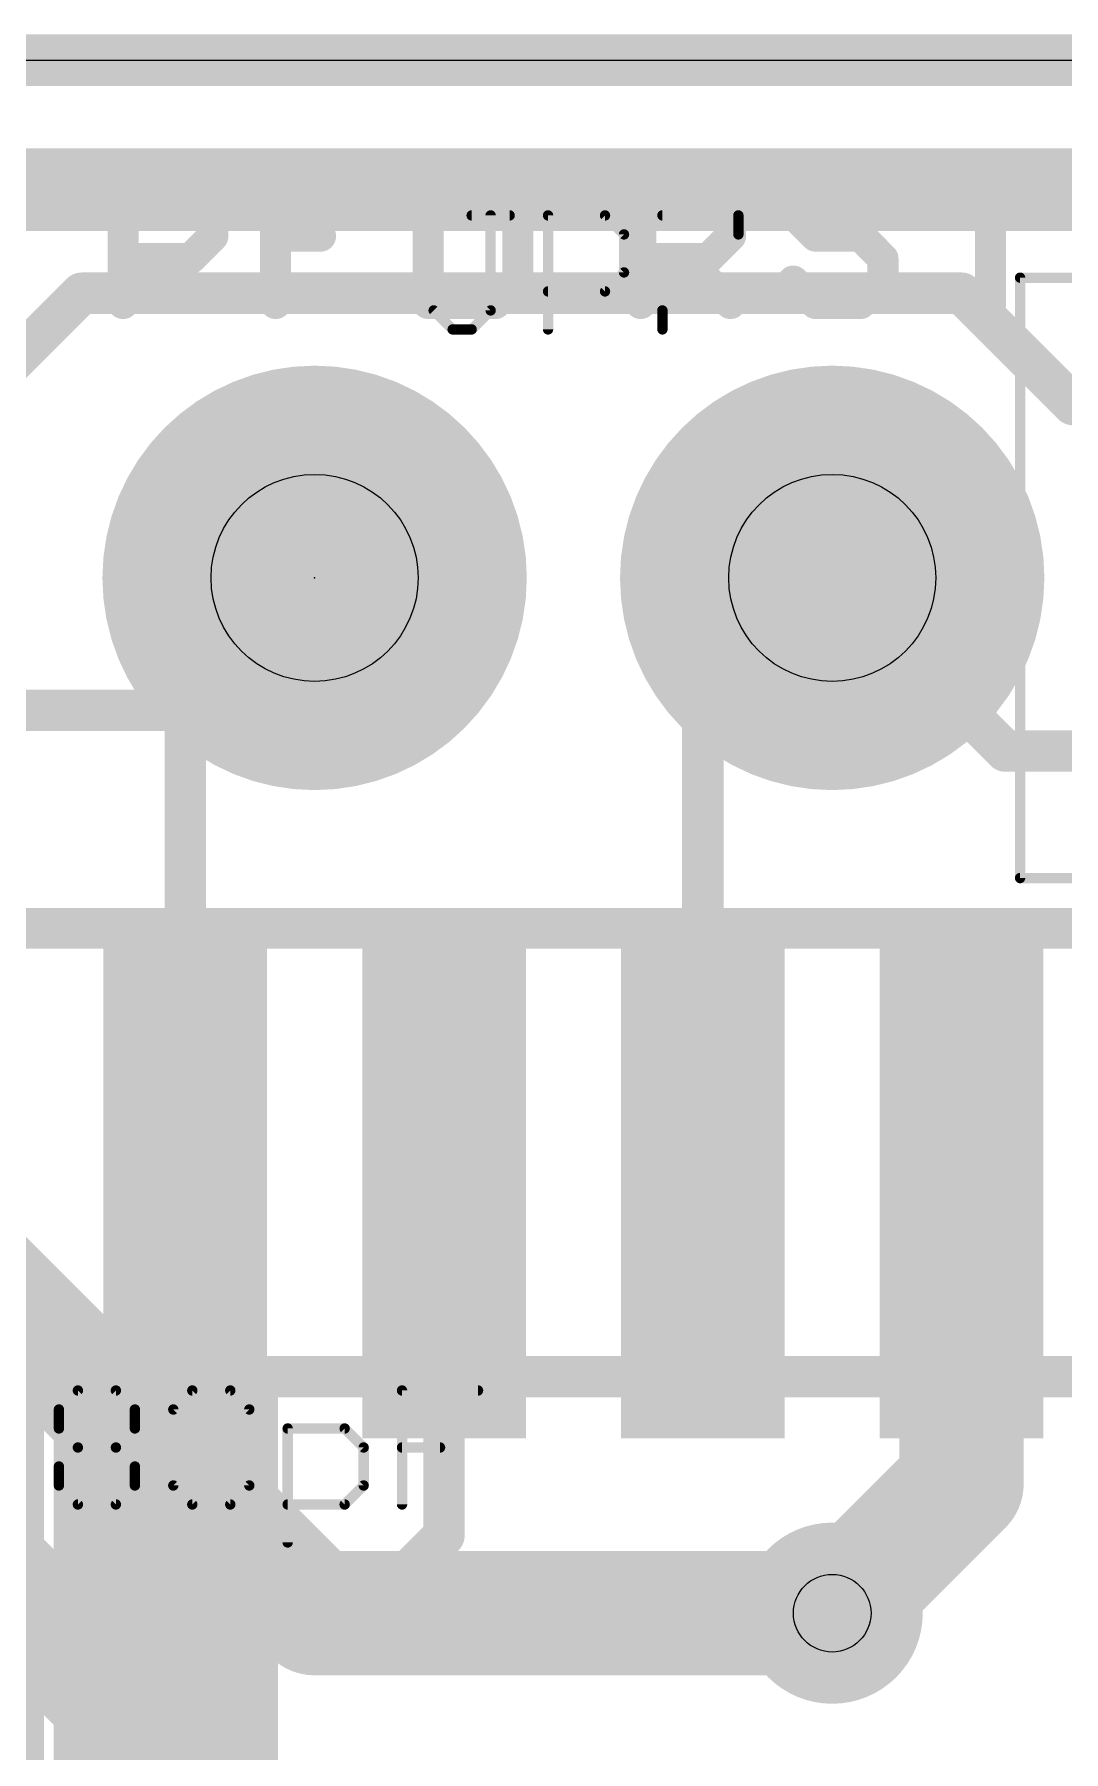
# Model space of a CAD drawing. Extents: x -25 to 82, y -12 to 21.
# Drawn here: x 18.94 to 24, y 12.02 to 20.45 of the extents above; entities that cross this region are included whole.
import ezdxf

# ---------------------------------------------------------------- set-up
doc = ezdxf.new("R2010")
doc.units = 0
for name, color, linetype in [('1', 12, 'CONTINUOUS'), ('16', 132, 'CONTINUOUS'), ('17', 110, 'CONTINUOUS'), ('18', 110, 'CONTINUOUS'), ('20', 53, 'CONTINUOUS'), ('21', 53, 'CONTINUOUS'), ('23', 53, 'CONTINUOUS'), ('25', 253, 'CONTINUOUS'), ('27', 253, 'CONTINUOUS'), ('29', 253, 'CONTINUOUS'), ('30', 253, 'CONTINUOUS'), ('31', 253, 'CONTINUOUS'), ('39', 12, 'CONTINUOUS'), ('44', 253, 'CONTINUOUS'), ('51', 53, 'CONTINUOUS')]:
    doc.layers.add(name, color=color, linetype=linetype)

# ---------------------------------------------------------------- blocks, each defined once
blk = doc.blocks.new('RECT')
blk.add_solid([(-0.5, -0.5), (0.5, -0.5), (-0.5, 0.5), (0.5, 0.5)])
blk = doc.blocks.new('ROUNDP')
at = {"const_width": 0.5}
blk.add_lwpolyline([(0, -0.25, 1), (0, 0.25, 1), (0, -0.25)], format="xyb", dxfattribs=at)
blk = doc.blocks.new('ROUNDV')
at = {"const_width": 0.5}
blk.add_lwpolyline([(0, -0.25, 1), (0, 0.25, 1), (0, -0.25)], format="xyb", dxfattribs=at)

msp = doc.modelspace()

# ---------------------------------------------------------------- linework, layer by layer
at = {"layer": '1'}
for points, const_width in [([(0, 20.32), (48.26, 20.32)], 0.254), ([(19.177, 19.177), (18.669, 18.669)], 0.2032), ([(23.495, 19.177), (19.177, 19.177)], 0.2032), ([(24.042, 18.63), (23.495, 19.177)], 0.2032), ([(24.765, 18.63), (24.042, 18.63)], 0.2032), ([(19.67, 17.13), (20.32, 17.78)], 0.2032), ([(22.225, 17.145), (22.86, 17.78)], 0.2032), ([(22.86, 17.78), (23.71, 16.93)], 0.2032), ([(17.795, 17.13), (19.67, 17.13)], 0.2032), ([(19.67, 17.13), (19.685, 17.145)], 0.254), ([(19.685, 17.145), (19.685, 14.76)], 0.2032), ([(22.225, 14.76), (22.225, 17.145)], 0.2032), ([(24.765, 16.93), (23.71, 16.93)], 0.2032), ([(23.495, 13.335), (23.495, 14.76)], 0.6096), ([(19.685, 14.76), (19.685, 14.732)], 0.254), ([(20.955, 13.081), (20.955, 14.76)], 0.2032), ([(22.86, 12.7), (23.495, 13.335)], 0.6096), ([(18.669, 13.208), (19.05, 12.827)], 0.2032), ([(20.701, 12.827), (20.955, 13.081)], 0.2032), ([(19.05, 12.827), (20.701, 12.827)], 0.2032)]:
    msp.add_lwpolyline(points, dxfattribs=dict(at, const_width=const_width))
for points, const_width in [([(19.177, 19.2278, 1), (19.177, 19.1262)], 0.1016), ([(19.2129, 19.1411, 1), (19.1411, 19.2129)], 0.1016), ([(23.5309, 19.2129, 1), (23.4591, 19.1411)], 0.1016), ([(23.495, 19.1262, 1), (23.495, 19.2278)], 0.1016), ([(24.042, 18.6808, 1), (24.042, 18.5792)], 0.1016), ([(24.0061, 18.5941, 1), (24.0779, 18.6659)], 0.1016), ([(20.3559, 17.7441, 1), (20.2841, 17.8159)], 0.1016), ([(22.8959, 17.8159, 1), (22.8241, 17.7441)], 0.1016), ([(22.8959, 17.7441, 1), (22.8241, 17.8159)], 0.1016), ([(19.6251, 17.1749, 1), (19.7149, 17.0851)], 0.127), ([(19.6341, 17.1659, 1), (19.7059, 17.0941)], 0.1016), ([(19.7299, 17.1001, 1), (19.6401, 17.1899)], 0.127), ([(19.7358, 17.145, 1), (19.6342, 17.145)], 0.1016), ([(19.67, 17.0792, 1), (19.67, 17.1808)], 0.1016), ([(22.2758, 17.145, 1), (22.1742, 17.145)], 0.1016), ([(22.1891, 17.1809, 1), (22.2609, 17.1091)], 0.1016), ([(23.71, 16.9808, 1), (23.71, 16.8792)], 0.1016), ([(23.6741, 16.8941, 1), (23.7459, 16.9659)], 0.1016), ([(23.6474, 14.76, 1), (23.3426, 14.76)], 0.3048), ([(19.7485, 14.76, 1), (19.6215, 14.76)], 0.127), ([(21.0058, 14.76, 1), (20.9042, 14.76)], 0.1016), ([(19.6215, 14.732, 1), (19.7485, 14.732)], 0.127), ([(19.6342, 14.76, 1), (19.7358, 14.76)], 0.1016), ([(22.1742, 14.76, 1), (22.2758, 14.76)], 0.1016), ([(23.6028, 13.2272, 1), (23.3872, 13.4428)], 0.3048), ([(23.3426, 13.335, 1), (23.6474, 13.335)], 0.3048), ([(20.9909, 13.0451, 1), (20.9191, 13.1169)], 0.1016), ([(20.9042, 13.081, 1), (21.0058, 13.081)], 0.1016), ([(19.05, 12.8778, 1), (19.05, 12.7762)], 0.1016), ([(19.0141, 12.7911, 1), (19.0859, 12.8629)], 0.1016), ([(20.6651, 12.8629, 1), (20.7369, 12.7911)], 0.1016), ([(20.701, 12.7762, 1), (20.701, 12.8778)], 0.1016), ([(22.7522, 12.8078, 1), (22.9678, 12.5922)], 0.3048)]:
    msp.add_lwpolyline(points, format="xyb", dxfattribs=dict(at, const_width=const_width))
at = {"layer": '16'}
for points, const_width in [([(0, 20.32), (48.26, 20.32)], 0.254), ([(26.035, 19.685), (2.54, 19.685)], 0.4064), ([(15.24, 17.78), (20.32, 12.7)], 0.6096), ([(15.494, 16.129), (20.066, 11.557)], 0.6096), ([(20.32, 12.7), (22.86, 12.7)], 0.6096)]:
    msp.add_lwpolyline(points, dxfattribs=dict(at, const_width=const_width))
at = {"layer": '16', "const_width": 0.3048}
for points in [[(20.32, 12.8524, 1), (20.32, 12.5476)], [(22.86, 12.5476, 1), (22.86, 12.8524)], [(20.2122, 12.5922, 1), (20.4278, 12.8078)]]:
    msp.add_lwpolyline(points, format="xyb", dxfattribs=at)
at = {"layer": '20'}
msp.add_line((0, 20.32), (48.26, 20.32), dxfattribs=at)
at = {"layer": '21'}
for points, const_width in [([(48.26, 20.32), (0, 20.32)], 0.254), ([(19.3802, 19.1262), (19.3802, 19.7872)], 0.1524), ([(19.3802, 19.7872), (19.7107, 19.7872)], 0.1524), ([(19.7107, 19.7872), (19.8208, 19.677)], 0.1524), ([(20.1286, 19.1262), (20.1286, 19.7872)], 0.1524), ([(20.1286, 19.7872), (20.5693, 19.7872)], 0.1524), ([(20.877, 19.7872), (20.877, 19.1262)], 0.1524), ([(21.2075, 19.7872), (20.877, 19.7872)], 0.1524), ([(21.3177, 19.677), (21.2075, 19.7872)], 0.1524), ([(21.9202, 19.1262), (21.9202, 19.7872)], 0.1524), ([(21.9202, 19.7872), (22.2507, 19.7872)], 0.1524), ([(22.2507, 19.7872), (22.3608, 19.677)], 0.1524), ([(22.7788, 19.7872), (22.6686, 19.677)], 0.1524), ([(22.9991, 19.7872), (22.7788, 19.7872)], 0.1524), ([(23.1093, 19.677), (22.9991, 19.7872)], 0.1524), ([(23.417, 19.7872), (23.8577, 19.7872)], 0.1524), ([(23.6374, 19.1262), (23.6374, 19.7872)], 0.1524), ([(19.8208, 19.677), (19.8208, 19.4567)], 0.1524), ([(21.3177, 19.2364), (21.3177, 19.677)], 0.1524), ([(22.3608, 19.677), (22.3608, 19.4567)], 0.1524), ([(22.6686, 19.677), (22.6686, 19.5668)], 0.1524), ([(22.6686, 19.5668), (22.7788, 19.4567)], 0.1524), ([(19.8208, 19.4567), (19.7107, 19.3465)], 0.1524), ([(20.1286, 19.4567), (20.3489, 19.4567)], 0.1524), ([(22.3608, 19.4567), (22.2507, 19.3465)], 0.1524), ([(22.7788, 19.4567), (22.9991, 19.4567)], 0.1524), ([(22.9991, 19.4567), (23.1093, 19.3465)], 0.1524), ([(19.7107, 19.3465), (19.3802, 19.3465)], 0.1524), ([(22.2507, 19.3465), (21.9202, 19.3465)], 0.1524), ([(22.1405, 19.3465), (22.3608, 19.1262)], 0.1524), ([(23.1093, 19.3465), (23.1093, 19.2364)], 0.1524), ([(21.2075, 19.1262), (21.3177, 19.2364)], 0.1524), ([(22.7788, 19.1262), (22.6686, 19.2364)], 0.1524), ([(23.1093, 19.2364), (22.9991, 19.1262)], 0.1524), ([(20.877, 19.1262), (21.2075, 19.1262)], 0.1524), ([(22.9991, 19.1262), (22.7788, 19.1262)], 0.1524)]:
    msp.add_lwpolyline(points, dxfattribs=dict(at, const_width=const_width))
at = {"layer": '21', "const_width": 0.0762}
for points in [[(19.4183, 19.7872, 1), (19.3421, 19.7872)], [(19.3802, 19.8253, 1), (19.3802, 19.7491)], [(19.7376, 19.8141, 1), (19.6837, 19.7602)], [(19.7107, 19.7491, 1), (19.7107, 19.8253)], [(20.1667, 19.7872, 1), (20.0905, 19.7872)], [(20.1286, 19.8253, 1), (20.1286, 19.7491)], [(20.5693, 19.7491, 1), (20.5693, 19.8253)], [(20.9151, 19.7872, 1), (20.8389, 19.7872)], [(20.877, 19.8253, 1), (20.877, 19.7491)], [(21.2345, 19.8141, 1), (21.1806, 19.7602)], [(21.2075, 19.7491, 1), (21.2075, 19.8253)], [(21.9583, 19.7872, 1), (21.8821, 19.7872)], [(21.9202, 19.8253, 1), (21.9202, 19.7491)], [(22.2776, 19.8141, 1), (22.2237, 19.7602)], [(22.2507, 19.7491, 1), (22.2507, 19.8253)], [(22.7788, 19.8253, 1), (22.7788, 19.7491)], [(22.8057, 19.7602, 1), (22.7518, 19.8141)], [(23.026, 19.8141, 1), (22.9722, 19.7602)], [(22.9991, 19.7491, 1), (22.9991, 19.8253)], [(23.417, 19.8253, 1), (23.417, 19.7491)], [(23.6755, 19.7872, 1), (23.5993, 19.7872)], [(23.8577, 19.7491, 1), (23.8577, 19.8253)], [(19.8589, 19.677, 1), (19.7827, 19.677)], [(19.7939, 19.6501, 1), (19.8478, 19.7039)], [(21.3558, 19.677, 1), (21.2796, 19.677)], [(21.2907, 19.6501, 1), (21.3446, 19.7039)], [(22.3989, 19.677, 1), (22.3227, 19.677)], [(22.3339, 19.6501, 1), (22.3878, 19.7039)], [(22.7067, 19.677, 1), (22.6305, 19.677)], [(22.6417, 19.7039, 1), (22.6956, 19.6501)], [(23.0823, 19.6501, 1), (23.1362, 19.7039)], [(22.6956, 19.5938, 1), (22.6417, 19.5399)], [(22.6305, 19.5668, 1), (22.7067, 19.5668)], [(19.7827, 19.4567, 1), (19.8589, 19.4567)], [(19.8478, 19.4297, 1), (19.7939, 19.4836)], [(20.1286, 19.4948, 1), (20.1286, 19.4186)], [(20.3489, 19.4186, 1), (20.3489, 19.4948)], [(22.3227, 19.4567, 1), (22.3989, 19.4567)], [(22.3878, 19.4297, 1), (22.3339, 19.4836)], [(22.7788, 19.4948, 1), (22.7788, 19.4186)], [(22.7518, 19.4297, 1), (22.8057, 19.4836)], [(23.026, 19.4836, 1), (22.9722, 19.4297)], [(22.9991, 19.4186, 1), (22.9991, 19.4948)], [(19.3802, 19.3846, 1), (19.3802, 19.3084)], [(19.6837, 19.3735, 1), (19.7376, 19.3196)], [(19.7107, 19.3084, 1), (19.7107, 19.3846)], [(21.9202, 19.3846, 1), (21.9202, 19.3084)], [(22.1675, 19.3735, 1), (22.1136, 19.3196)], [(22.2237, 19.3735, 1), (22.2776, 19.3196)], [(22.2507, 19.3084, 1), (22.2507, 19.3846)], [(23.1474, 19.3465, 1), (23.0712, 19.3465)], [(23.0823, 19.3196, 1), (23.1362, 19.3735)], [(21.3446, 19.2094, 1), (21.2907, 19.2633)], [(22.6956, 19.2633, 1), (22.6417, 19.2094)], [(23.1362, 19.2094, 1), (23.0823, 19.2633)], [(21.2796, 19.2364, 1), (21.3558, 19.2364)], [(23.0712, 19.2364, 1), (23.1474, 19.2364)], [(19.3421, 19.1262, 1), (19.4183, 19.1262)], [(20.0905, 19.1262, 1), (20.1667, 19.1262)], [(20.877, 19.1643, 1), (20.877, 19.0881)], [(20.8389, 19.1262, 1), (20.9151, 19.1262)], [(21.1806, 19.1531, 1), (21.2345, 19.0993)], [(21.2075, 19.0881, 1), (21.2075, 19.1643)], [(21.8821, 19.1262, 1), (21.9583, 19.1262)], [(22.3339, 19.0993, 1), (22.3878, 19.1531)], [(22.7788, 19.1643, 1), (22.7788, 19.0881)], [(22.7518, 19.0993, 1), (22.8057, 19.1531)], [(22.9722, 19.1531, 1), (23.026, 19.0993)], [(22.9991, 19.0881, 1), (22.9991, 19.1643)], [(23.5993, 19.1262, 1), (23.6755, 19.1262)]]:
    msp.add_lwpolyline(points, format="xyb", dxfattribs=at)
at = {"layer": '23'}
msp.add_point((20.32, 17.78), dxfattribs=at)
at = {"layer": '25', "const_width": 0.0508}
for points in [[(21.0906, 19.5585), (21.2771, 19.5585)], [(21.1838, 19.0924), (21.1838, 19.5585)], [(21.4655, 18.9992), (21.4655, 19.5585)], [(21.4655, 19.5585), (21.7451, 19.5585)], [(21.7451, 19.5585), (21.8384, 19.4653)], [(22.0268, 19.5585), (22.3997, 19.5585)], [(22.3997, 19.5585), (22.3997, 19.4653)], [(21.8384, 19.4653), (21.8384, 19.2788)], [(22.3997, 19.4653), (22.0268, 19.0924)], [(21.8384, 19.2788), (21.7451, 19.1856)], [(21.7451, 19.1856), (21.4655, 19.1856)], [(20.9042, 19.0924), (20.9974, 18.9992)], [(21.0906, 18.9992), (21.1838, 19.0924)], [(22.0268, 19.0924), (22.0268, 18.9992)], [(20.9974, 18.9992), (21.0906, 18.9992)]]:
    msp.add_lwpolyline(points, dxfattribs=at)
at = {"layer": '25', "const_width": 0.0254}
for points in [[(21.0906, 19.5712, 1), (21.0906, 19.5458)], [(21.1965, 19.5585, 1), (21.1711, 19.5585)], [(21.2771, 19.5458, 1), (21.2771, 19.5712)], [(21.4782, 19.5585, 1), (21.4528, 19.5585)], [(21.4655, 19.5712, 1), (21.4655, 19.5458)], [(21.7541, 19.5675, 1), (21.7362, 19.5495)], [(21.7451, 19.5458, 1), (21.7451, 19.5712)], [(22.0268, 19.5712, 1), (22.0268, 19.5458)], [(22.4124, 19.5585, 1), (22.387, 19.5585)], [(22.3997, 19.5458, 1), (22.3997, 19.5712)], [(21.8511, 19.4653, 1), (21.8257, 19.4653)], [(21.8294, 19.4563, 1), (21.8473, 19.4742)], [(22.387, 19.4653, 1), (22.4124, 19.4653)], [(22.4086, 19.4563, 1), (22.3907, 19.4742)], [(21.8473, 19.2699, 1), (21.8294, 19.2878)], [(21.8257, 19.2788, 1), (21.8511, 19.2788)], [(21.4655, 19.1983, 1), (21.4655, 19.1729)], [(21.7362, 19.1946, 1), (21.7541, 19.1766)], [(21.7451, 19.1729, 1), (21.7451, 19.1983)], [(20.9132, 19.1014, 1), (20.8952, 19.0834)], [(21.1711, 19.0924, 1), (21.1965, 19.0924)], [(21.1928, 19.0834, 1), (21.1749, 19.1014)], [(22.0395, 19.0924, 1), (22.0141, 19.0924)], [(22.0178, 19.1014, 1), (22.0358, 19.0834)], [(20.9974, 19.0119, 1), (20.9974, 18.9865)], [(20.9884, 18.9902, 1), (21.0064, 19.0082)], [(21.0816, 19.0082, 1), (21.0996, 18.9902)], [(21.0906, 18.9865, 1), (21.0906, 19.0119)], [(21.4528, 18.9992, 1), (21.4782, 18.9992)], [(22.0141, 18.9992, 1), (22.0395, 18.9992)]]:
    msp.add_lwpolyline(points, format="xyb", dxfattribs=at)
at = {"layer": '27', "const_width": 0.0508}
for points in [[(19.0652, 13.6995), (19.1584, 13.7927)], [(19.1584, 13.7927), (19.3448, 13.7927)], [(19.3448, 13.7927), (19.4381, 13.6995)], [(19.6265, 13.6995), (19.7197, 13.7927)], [(19.7197, 13.7927), (19.9062, 13.7927)], [(19.9062, 13.7927), (19.9994, 13.6995)], [(20.7491, 13.2334), (20.7491, 13.7927)], [(20.7491, 13.7927), (21.122, 13.7927)], [(19.0652, 13.6063), (19.0652, 13.6995)], [(19.4381, 13.6995), (19.4381, 13.6063)], [(19.6265, 13.3266), (19.6265, 13.6995)], [(19.6265, 13.3266), (19.9994, 13.6995)], [(19.9994, 13.6995), (19.9994, 13.3266)], [(19.1584, 13.513), (19.0652, 13.6063)], [(19.4381, 13.6063), (19.3448, 13.513)], [(20.1878, 13.047), (20.1878, 13.6063)], [(20.1878, 13.6063), (20.4675, 13.6063)], [(20.4675, 13.6063), (20.5607, 13.513)], [(19.0652, 13.4198), (19.1584, 13.513)], [(19.1584, 13.513), (19.3448, 13.513)], [(19.3448, 13.513), (19.4381, 13.4198)], [(20.5607, 13.513), (20.5607, 13.3266)], [(20.7491, 13.513), (20.9356, 13.513)], [(19.0652, 13.3266), (19.0652, 13.4198)], [(19.4381, 13.4198), (19.4381, 13.3266)], [(19.1584, 13.2334), (19.0652, 13.3266)], [(19.4381, 13.3266), (19.3448, 13.2334)], [(19.7197, 13.2334), (19.6265, 13.3266)], [(19.9994, 13.3266), (19.9062, 13.2334)], [(20.5607, 13.3266), (20.4675, 13.2334)], [(19.3448, 13.2334), (19.1584, 13.2334)], [(19.9062, 13.2334), (19.7197, 13.2334)], [(20.4675, 13.2334), (20.1878, 13.2334)]]:
    msp.add_lwpolyline(points, dxfattribs=at)
at = {"layer": '27', "const_width": 0.0254}
for points in [[(19.1584, 13.8054, 1), (19.1584, 13.78)], [(19.1674, 13.7837, 1), (19.1494, 13.8017)], [(19.3538, 13.8017, 1), (19.3359, 13.7837)], [(19.3448, 13.78, 1), (19.3448, 13.8054)], [(19.7197, 13.8054, 1), (19.7197, 13.78)], [(19.7287, 13.7837, 1), (19.7108, 13.8017)], [(19.9151, 13.8017, 1), (19.8972, 13.7837)], [(19.9062, 13.78, 1), (19.9062, 13.8054)], [(20.7618, 13.7927, 1), (20.7364, 13.7927)], [(20.7491, 13.8054, 1), (20.7491, 13.78)], [(21.122, 13.78, 1), (21.122, 13.8054)], [(19.0779, 13.6995, 1), (19.0525, 13.6995)], [(19.0562, 13.7084, 1), (19.0742, 13.6905)], [(19.4508, 13.6995, 1), (19.4254, 13.6995)], [(19.4291, 13.6905, 1), (19.447, 13.7084)], [(19.6392, 13.6995, 1), (19.6138, 13.6995)], [(19.6175, 13.7084, 1), (19.6355, 13.6905)], [(20.0121, 13.6995, 1), (19.9867, 13.6995)], [(20.0083, 13.6905, 1), (19.9904, 13.7084)], [(19.9904, 13.6905, 1), (20.0083, 13.7084)], [(19.0742, 13.6152, 1), (19.0562, 13.5973)], [(19.0525, 13.6063, 1), (19.0779, 13.6063)], [(19.4254, 13.6063, 1), (19.4508, 13.6063)], [(19.447, 13.5973, 1), (19.4291, 13.6152)], [(20.2005, 13.6063, 1), (20.1751, 13.6063)], [(20.1878, 13.619, 1), (20.1878, 13.5936)], [(20.4764, 13.6152, 1), (20.4585, 13.5973)], [(20.4675, 13.5936, 1), (20.4675, 13.619)], [(19.1584, 13.5257, 1), (19.1584, 13.5003)], [(19.1674, 13.5041, 1), (19.1494, 13.522)], [(19.1494, 13.5041, 1), (19.1674, 13.522)], [(19.3538, 13.522, 1), (19.3359, 13.5041)], [(19.3359, 13.522, 1), (19.3538, 13.5041)], [(19.3448, 13.5003, 1), (19.3448, 13.5257)], [(20.5734, 13.513, 1), (20.548, 13.513)], [(20.5517, 13.5041, 1), (20.5697, 13.522)], [(20.7491, 13.5257, 1), (20.7491, 13.5003)], [(20.9356, 13.5003, 1), (20.9356, 13.5257)], [(19.0779, 13.4198, 1), (19.0525, 13.4198)], [(19.0562, 13.4288, 1), (19.0742, 13.4108)], [(19.4508, 13.4198, 1), (19.4254, 13.4198)], [(19.4291, 13.4108, 1), (19.447, 13.4288)], [(19.0742, 13.3356, 1), (19.0562, 13.3176)], [(19.0525, 13.3266, 1), (19.0779, 13.3266)], [(19.4254, 13.3266, 1), (19.4508, 13.3266)], [(19.447, 13.3176, 1), (19.4291, 13.3356)], [(19.6355, 13.3356, 1), (19.6175, 13.3176)], [(19.6175, 13.3356, 1), (19.6355, 13.3176)], [(19.6138, 13.3266, 1), (19.6392, 13.3266)], [(19.9867, 13.3266, 1), (20.0121, 13.3266)], [(20.0083, 13.3176, 1), (19.9904, 13.3356)], [(20.548, 13.3266, 1), (20.5734, 13.3266)], [(20.5697, 13.3176, 1), (20.5517, 13.3356)], [(19.1584, 13.2461, 1), (19.1584, 13.2207)], [(19.1494, 13.2244, 1), (19.1674, 13.2424)], [(19.3359, 13.2424, 1), (19.3538, 13.2244)], [(19.3448, 13.2207, 1), (19.3448, 13.2461)], [(19.7197, 13.2461, 1), (19.7197, 13.2207)], [(19.7108, 13.2244, 1), (19.7287, 13.2424)], [(19.8972, 13.2424, 1), (19.9151, 13.2244)], [(19.9062, 13.2207, 1), (19.9062, 13.2461)], [(20.1878, 13.2461, 1), (20.1878, 13.2207)], [(20.4585, 13.2424, 1), (20.4764, 13.2244)], [(20.4675, 13.2207, 1), (20.4675, 13.2461)], [(20.7364, 13.2334, 1), (20.7618, 13.2334)], [(20.1751, 13.047, 1), (20.2005, 13.047)]]:
    msp.add_lwpolyline(points, format="xyb", dxfattribs=at)
at = {"layer": '39'}
for points, const_width in [([(23.782, 16.307), (23.782, 19.253)], 0.0508), ([(23.782, 19.253), (25.748, 19.253)], 0.0508), ([(25.748, 16.307), (23.782, 16.307)], 0.0508), ([(18.775, 16.06), (34.565, 16.06)], 0.1998)]:
    msp.add_lwpolyline(points, dxfattribs=dict(at, const_width=const_width))
at = {"layer": '39', "const_width": 0.0254}
for points in [[(23.7947, 19.253, 1), (23.7693, 19.253)], [(23.782, 19.2657, 1), (23.782, 19.2403)], [(23.782, 16.3197, 1), (23.782, 16.2943)], [(23.7693, 16.307, 1), (23.7947, 16.307)]]:
    msp.add_lwpolyline(points, format="xyb", dxfattribs=at)
at = {"layer": '44'}
for centre, radius in [((20.32, 17.78), 0.508), ((22.86, 17.78), 0.508), ((22.86, 12.7), 0.1905)]:
    msp.add_circle(centre, radius, dxfattribs=at)
at = {"layer": '51', "const_width": 0.2032}
for points in [[(18.89, 6.96), (18.89, 13.86)], [(18.89, 13.86), (34.45, 13.86)]]:
    msp.add_lwpolyline(points, dxfattribs=at)
at = {"layer": '51', "const_width": 0.1016}
msp.add_lwpolyline([(18.9408, 13.86, 1), (18.8392, 13.86)], format="xyb", dxfattribs=at)

# ---------------------------------------------------------------- block references
at = {"layer": '1', "xscale": 0.6, "yscale": 2.2}
for p in [(19.685, 14.76), (20.955, 14.76), (22.225, 14.76), (23.495, 14.76)]:
    msp.add_blockref('RECT', p, dxfattribs=at)
at = {"layer": '17', "xscale": 1.8796, "yscale": 1.8796, "rotation": 90}
for p in [(20.32, 17.78), (20.32, 17.78), (22.86, 17.78), (22.86, 17.78)]:
    msp.add_blockref('ROUNDP', p, dxfattribs=at)
at = {"layer": '18', "xscale": 0.889, "yscale": 0.889}
msp.add_blockref('ROUNDV', (22.86, 12.7), dxfattribs=at)
msp.add_blockref('ROUNDV', (22.86, 12.7), dxfattribs=at)
at = {"layer": '29', "xscale": 2.0828, "yscale": 2.0828, "rotation": 90}
for p in [(20.32, 17.78), (22.86, 17.78)]:
    msp.add_blockref('ROUNDP', p, dxfattribs=at)
at = {"layer": '29', "xscale": 0.8032, "yscale": 2.4032}
for p in [(19.685, 14.76), (20.955, 14.76), (22.225, 14.76), (23.495, 14.76)]:
    msp.add_blockref('RECT', p, dxfattribs=at)
at = {"layer": '30', "xscale": 2.0828, "yscale": 2.0828, "rotation": 90}
for p in [(20.32, 17.78), (22.86, 17.78)]:
    msp.add_blockref('ROUNDP', p, dxfattribs=at)
at = {"layer": '31', "xscale": 0.6, "yscale": 2.2}
for p in [(19.685, 14.76), (20.955, 14.76), (22.225, 14.76), (23.495, 14.76)]:
    msp.add_blockref('RECT', p, dxfattribs=at)
at = {"layer": '51'}
for p, xscale, yscale in [((20.32, 17.78), 0.508, 0.508), ((22.86, 17.78), 0.508, 0.508), ((19.685, 14.7201), 0.4902, 1.5199), ((20.955, 14.7201), 0.4902, 1.5199), ((22.225, 14.7201), 0.4902, 1.5199), ((23.495, 14.7201), 0.4902, 1.5199), ((19.59, 10.36), 1.1, 6.8)]:
    msp.add_blockref('RECT', p, dxfattribs=dict(at, xscale=xscale, yscale=yscale))

doc.saveas('drawing.dxf')
